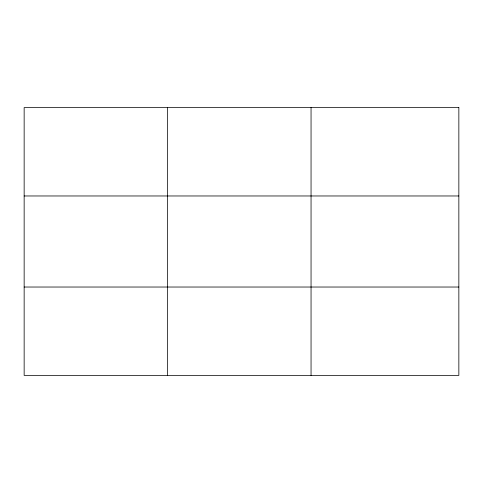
<?xml version="1.0" encoding="UTF-8"?>
<svg xmlns="http://www.w3.org/2000/svg" width="483" height="483" viewBox="0 0 483 483"><rect width="100%" height="100%" fill="white"/><g stroke="black" fill="none" stroke-linecap="round" stroke-linejoin="round"><path stroke-width="0.72" d="M167.601 375.406L167.601 107.594M311.052 375.406L311.052 107.594M24.15 195.971L458.85 195.971M24.15 287.029L458.85 287.029M458.85 107.594L458.85 375.406L24.15 375.406L24.15 107.594L458.85 107.594"/></g></svg>
